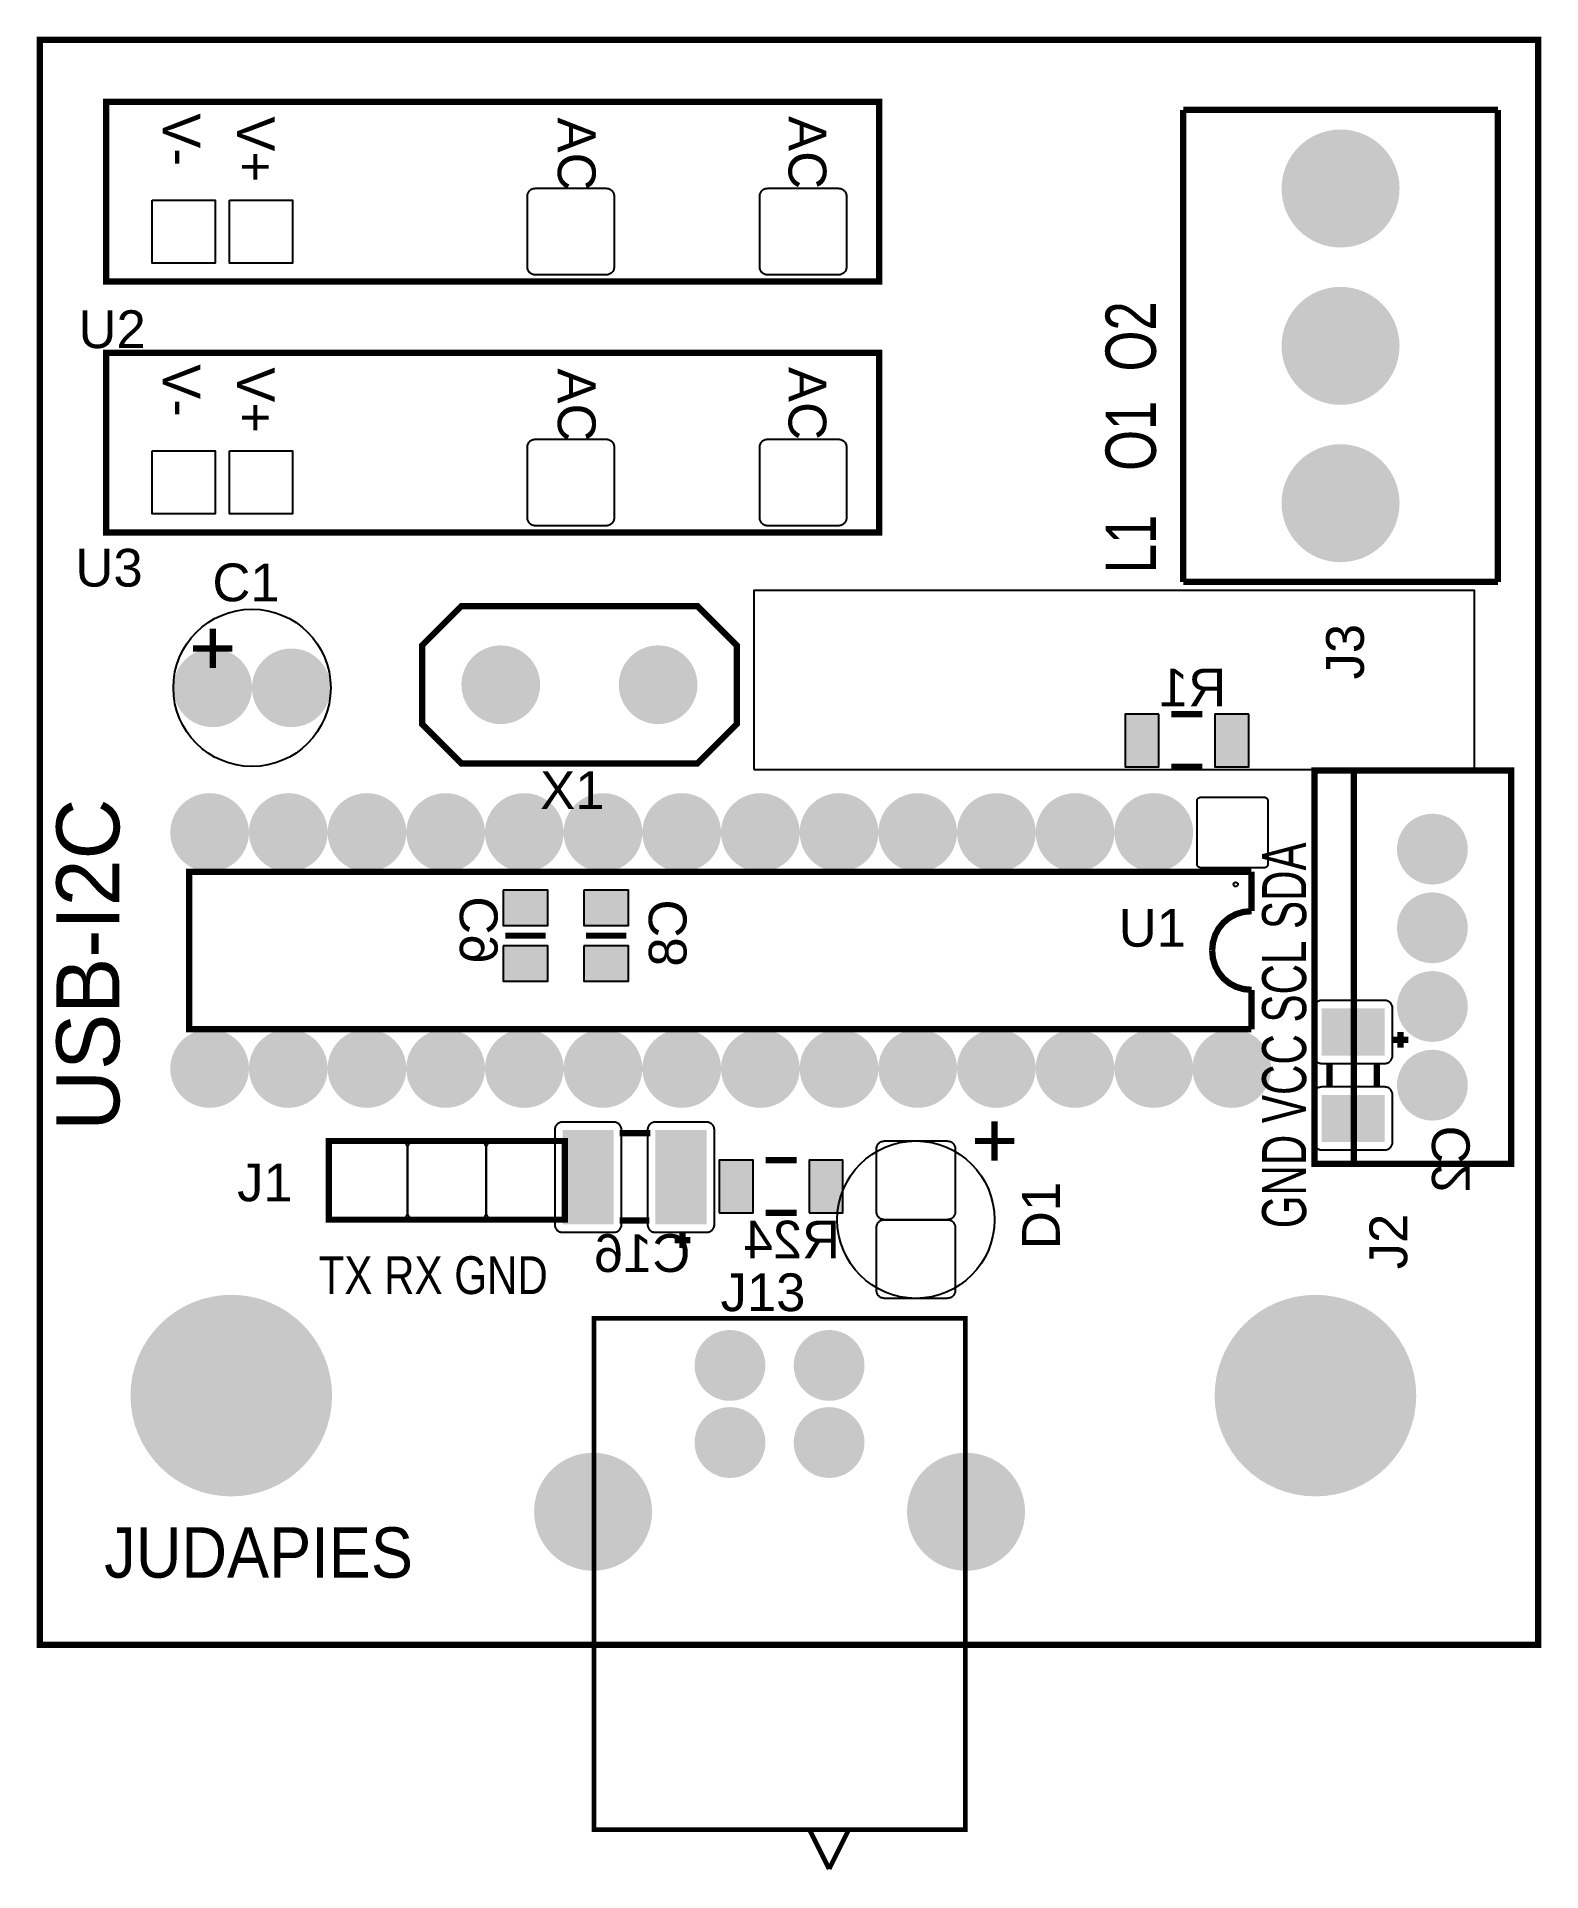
# Model space of a CAD drawing. Header units: inches. Extents: x -0.96 to 0.96, y -1.17 to 1.17.
import ezdxf

# ---------------------------------------------------------------- set-up
doc = ezdxf.new("R2010")
doc.units = ezdxf.units.IN
doc.layers.get('0').update_dxf_attribs({"linetype": 'CONTINUOUS'})

# ---------------------------------------------------------------- blocks, each defined once
blk = doc.blocks.new('RPAD')
blk.add_trace([(-0.5, -0.5), (-0.5, 0.5), (0.5, -0.5), (0.5, 0.5)])
blk = doc.blocks.new('EPAD')
at = {"const_width": 0.5}
blk.add_lwpolyline([(-0.25, 0, 1), (0.25, 0, 1)], format="xyb", close=True, dxfattribs=at)

msp = doc.modelspace()

# ---------------------------------------------------------------- linework, layer by layer
for points, const_width in [([(-0.952157, -0.878224), (0.952157, -0.878224), (0.952157, 1.161933), (-0.952157, 1.161933), (-0.952157, -0.878224)], 0.008), ([(-0.952157, -0.878224), (0.952157, -0.878224), (0.952157, 1.161933), (-0.952157, 1.161933), (-0.952157, -0.878224)], 0.008), ([(-0.952157, -0.878224), (0.952157, -0.878224), (0.952157, 1.161933), (-0.952157, 1.161933), (-0.952157, -0.878224)], 0.008), ([(-0.867906, 0.854626), (0.114661, 0.854626), (0.114661, 1.082972), (-0.867906, 1.082972), (-0.867906, 0.854626)], 0.008), ([(-0.867906, 0.854626), (0.114661, 0.854626), (0.114661, 1.082972), (-0.867906, 1.082972), (-0.867906, 0.854626)], 0.008), ([(-0.867906, 0.854626), (0.114661, 0.854626), (0.114661, 1.082972), (-0.867906, 1.082972), (-0.867906, 0.854626)], 0.008), ([(0.900992, 1.072957), (0.500992, 1.072957)], 0.008), ([(0.500992, 1.072957), (0.500992, 0.472957)], 0.008), ([(0.900992, 1.072957), (0.500992, 1.072957)], 0.008), ([(0.500992, 1.072957), (0.500992, 0.472957)], 0.008), ([(0.900992, 1.072957), (0.500992, 1.072957)], 0.008), ([(0.500992, 1.072957), (0.500992, 0.472957)], 0.008), ([(0.900992, 0.472957), (0.900992, 1.072957)], 0.008), ([(0.900992, 0.472957), (0.900992, 1.072957)], 0.008), ([(0.900992, 0.472957), (0.900992, 1.072957)], 0.008), ([(-0.867906, 0.535728), (0.114661, 0.535728), (0.114661, 0.764075), (-0.867906, 0.764075), (-0.867906, 0.535728)], 0.008), ([(-0.867906, 0.535728), (0.114661, 0.535728), (0.114661, 0.764075), (-0.867906, 0.764075), (-0.867906, 0.535728)], 0.008), ([(-0.867906, 0.535728), (0.114661, 0.535728), (0.114661, 0.764075), (-0.867906, 0.764075), (-0.867906, 0.535728)], 0.008), ([(0.900992, 0.472957), (0.500992, 0.472957)], 0.008), ([(0.900992, 0.472957), (0.500992, 0.472957)], 0.008), ([(0.900992, 0.472957), (0.500992, 0.472957)], 0.008), ([(-0.116331, 0.242248), (-0.416331, 0.242248), (-0.466331, 0.292248), (-0.466331, 0.392248), (-0.416331, 0.442248), (-0.116331, 0.442248), (-0.066331, 0.392248), (-0.066331, 0.292248), (-0.116331, 0.242248)], 0.008), ([(-0.116331, 0.242248), (-0.416331, 0.242248), (-0.466331, 0.292248), (-0.466331, 0.392248), (-0.416331, 0.442248), (-0.116331, 0.442248), (-0.066331, 0.392248), (-0.066331, 0.292248), (-0.116331, 0.242248)], 0.008), ([(-0.116331, 0.242248), (-0.416331, 0.242248), (-0.466331, 0.292248), (-0.466331, 0.392248), (-0.416331, 0.442248), (-0.116331, 0.442248), (-0.066331, 0.392248), (-0.066331, 0.292248), (-0.116331, 0.242248)], 0.008), ([(-0.732472, 0.413311), (-0.732472, 0.363311)], 0.008), ([(-0.732472, 0.413311), (-0.732472, 0.363311)], 0.008), ([(-0.732472, 0.413311), (-0.732472, 0.363311)], 0.008), ([(-0.757472, 0.388311), (-0.707472, 0.388311)], 0.008), ([(-0.757472, 0.388311), (-0.707472, 0.388311)], 0.008), ([(-0.757472, 0.388311), (-0.707472, 0.388311)], 0.008), ([(0.525402, 0.304846), (0.486031, 0.304846)], 0.007874), ([(0.525402, 0.304846), (0.486031, 0.304846)], 0.007874), ([(0.525402, 0.304846), (0.486031, 0.304846)], 0.007874), ([(0.525402, 0.237917), (0.486031, 0.237917)], 0.007874), ([(0.525402, 0.237917), (0.486031, 0.237917)], 0.007874), ([(0.525402, 0.237917), (0.486031, 0.237917)], 0.007874), ([(0.667748, -0.266728), (0.917748, -0.266728), (0.917748, 0.233272), (0.667748, 0.233272), (0.667748, -0.266728)], 0.008), ([(0.667748, -0.266728), (0.917748, -0.266728), (0.917748, 0.233272), (0.667748, 0.233272), (0.667748, -0.266728)], 0.008), ([(0.667748, -0.266728), (0.917748, -0.266728), (0.917748, 0.233272), (0.667748, 0.233272), (0.667748, -0.266728)], 0.008), ([(0.717748, -0.266728), (0.717748, 0.233272)], 0.008), ([(0.717748, -0.266728), (0.717748, 0.233272)], 0.008), ([(0.717748, -0.266728), (0.717748, 0.233272)], 0.008), ([(0.587803, 0.104453), (-0.762197, 0.104453), (-0.762197, -0.095547), (0.587803, -0.095547)], 0.008), ([(0.587803, 0.104453), (-0.762197, 0.104453), (-0.762197, -0.095547), (0.587803, -0.095547)], 0.008), ([(0.587803, 0.104453), (-0.762197, 0.104453), (-0.762197, -0.095547), (0.587803, -0.095547)], 0.008), ([(0.587803, 0.104453), (0.587803, 0.054453)], 0.008), ([(0.587803, 0.104453), (0.587803, 0.054453)], 0.008), ([(0.587803, 0.104453), (0.587803, 0.054453)], 0.008), ([(0.587803, 0.054453), (0.57758, 0.053458), (0.568125, 0.050595), (0.559623, 0.046048), (0.552256, 0.04), (0.546208, 0.032633), (0.541661, 0.02413), (0.538798, 0.014676), (0.537803, 0.004453)], 0.008), ([(0.587803, 0.054453), (0.57758, 0.053458), (0.568125, 0.050595), (0.559623, 0.046048), (0.552256, 0.04), (0.546208, 0.032633), (0.541661, 0.02413), (0.538798, 0.014676), (0.537803, 0.004453)], 0.008), ([(0.587803, 0.054453), (0.57758, 0.053458), (0.568125, 0.050595), (0.559623, 0.046048), (0.552256, 0.04), (0.546208, 0.032633), (0.541661, 0.02413), (0.538798, 0.014676), (0.537803, 0.004453)], 0.008), ([(-0.360425, 0.02335), (-0.309244, 0.02335)], 0.007874), ([(-0.360425, 0.02335), (-0.309244, 0.02335)], 0.007874), ([(-0.360425, 0.02335), (-0.309244, 0.02335)], 0.007874), ([(-0.258063, 0.02335), (-0.206882, 0.02335)], 0.007874), ([(-0.258063, 0.02335), (-0.206882, 0.02335)], 0.007874), ([(-0.258063, 0.02335), (-0.206882, 0.02335)], 0.007874), ([(0.587803, -0.045547), (0.57758, -0.044552), (0.568125, -0.04169), (0.559623, -0.037143), (0.552256, -0.031094), (0.546208, -0.023727), (0.541661, -0.015225), (0.538798, -0.005771), (0.537803, 0.004453)], 0.008), ([(0.587803, -0.045547), (0.57758, -0.044552), (0.568125, -0.04169), (0.559623, -0.037143), (0.552256, -0.031094), (0.546208, -0.023727), (0.541661, -0.015225), (0.538798, -0.005771), (0.537803, 0.004453)], 0.008), ([(0.587803, -0.045547), (0.57758, -0.044552), (0.568125, -0.04169), (0.559623, -0.037143), (0.552256, -0.031094), (0.546208, -0.023727), (0.541661, -0.015225), (0.538798, -0.005771), (0.537803, 0.004453)], 0.008), ([(0.587803, -0.095547), (0.587803, -0.045547)], 0.008), ([(0.587803, -0.095547), (0.587803, -0.045547)], 0.008), ([(0.587803, -0.095547), (0.587803, -0.045547)], 0.008), ([(0.787134, -0.109043), (0.767134, -0.109043)], 0.008), ([(0.787134, -0.109043), (0.767134, -0.109043)], 0.008), ([(0.787134, -0.109043), (0.767134, -0.109043)], 0.008), ([(0.777134, -0.119043), (0.777134, -0.099043)], 0.008), ([(0.777134, -0.119043), (0.777134, -0.099043)], 0.008), ([(0.777134, -0.119043), (0.777134, -0.099043)], 0.008), ([(0.687134, -0.169043), (0.687134, -0.139043)], 0.008), ([(0.687134, -0.169043), (0.687134, -0.139043)], 0.008), ([(0.687134, -0.169043), (0.687134, -0.139043)], 0.008), ([(0.747134, -0.169043), (0.747134, -0.139043)], 0.008), ([(0.747134, -0.169043), (0.747134, -0.139043)], 0.008), ([(0.747134, -0.169043), (0.747134, -0.139043)], 0.008), ([(0.261228, -0.212673), (0.261228, -0.262673)], 0.008), ([(0.261228, -0.212673), (0.261228, -0.262673)], 0.008), ([(0.261228, -0.212673), (0.261228, -0.262673)], 0.008), ([(-0.215307, -0.227736), (-0.176307, -0.227736)], 0.008), ([(-0.215307, -0.227736), (-0.176307, -0.227736)], 0.008), ([(-0.215307, -0.227736), (-0.176307, -0.227736)], 0.008), ([(-0.584835, -0.337673), (-0.284835, -0.337673), (-0.284835, -0.237673), (-0.584835, -0.237673), (-0.584835, -0.337673)], 0.008), ([(-0.584835, -0.337673), (-0.284835, -0.337673), (-0.284835, -0.237673), (-0.584835, -0.237673), (-0.584835, -0.337673)], 0.008), ([(-0.584835, -0.337673), (-0.284835, -0.337673), (-0.284835, -0.237673), (-0.584835, -0.237673), (-0.584835, -0.337673)], 0.008), ([(0.286228, -0.237673), (0.236228, -0.237673)], 0.008), ([(0.286228, -0.237673), (0.236228, -0.237673)], 0.008), ([(0.286228, -0.237673), (0.236228, -0.237673)], 0.008), ([(-0.029717, -0.262083), (0.009654, -0.262083)], 0.007874), ([(-0.029717, -0.262083), (0.009654, -0.262083)], 0.007874), ([(-0.029717, -0.262083), (0.009654, -0.262083)], 0.007874), ([(-0.029717, -0.329012), (0.009654, -0.329012)], 0.007874), ([(-0.029717, -0.329012), (0.009654, -0.329012)], 0.007874), ([(-0.029717, -0.329012), (0.009654, -0.329012)], 0.007874), ([(-0.215307, -0.338736), (-0.177307, -0.338736)], 0.008), ([(-0.215307, -0.338736), (-0.177307, -0.338736)], 0.008), ([(-0.215307, -0.338736), (-0.177307, -0.338736)], 0.008), ([(-0.135307, -0.353736), (-0.135307, -0.373736)], 0.008), ([(-0.135307, -0.353736), (-0.135307, -0.373736)], 0.008), ([(-0.135307, -0.353736), (-0.135307, -0.373736)], 0.008), ([(-0.145307, -0.363736), (-0.125307, -0.363736)], 0.008), ([(-0.145307, -0.363736), (-0.125307, -0.363736)], 0.008), ([(-0.145307, -0.363736), (-0.125307, -0.363736)], 0.008), ([(-0.248008, -1.112933), (0.223992, -1.112933), (0.223992, -0.462933), (-0.248008, -0.462933), (-0.248008, -1.112933)], 0.006), ([(-0.248008, -1.112933), (0.223992, -1.112933), (0.223992, -0.462933), (-0.248008, -0.462933), (-0.248008, -1.112933)], 0.006), ([(-0.248008, -1.112933), (0.223992, -1.112933), (0.223992, -0.462933), (-0.248008, -0.462933), (-0.248008, -1.112933)], 0.006), ([(0.025992, -1.112933), (0.050992, -1.162933)], 0.006), ([(0.025992, -1.112933), (0.050992, -1.162933)], 0.006), ([(0.025992, -1.112933), (0.050992, -1.162933)], 0.006), ([(0.075992, -1.112933), (0.050992, -1.162933)], 0.006), ([(0.075992, -1.112933), (0.050992, -1.162933)], 0.006), ([(0.075992, -1.112933), (0.050992, -1.162933)], 0.006)]:
    msp.add_lwpolyline(points, dxfattribs=dict(const_width=const_width))
for points in [[(-0.80948, 0.958232), (-0.72948, 0.958232), (-0.72948, 0.878232), (-0.80948, 0.878232), (-0.80948, 0.958232)], [(-0.711055, 0.958232), (-0.631055, 0.958232), (-0.631055, 0.878232), (-0.711055, 0.878232), (-0.711055, 0.958232)], [(-0.322354, 0.973232), (-0.232354, 0.973232), (-0.231315, 0.973182), (-0.23031, 0.973033), (-0.229343, 0.972791), (-0.228419, 0.972461), (-0.227543, 0.972046), (-0.226719, 0.971551), (-0.225951, 0.970982), (-0.225245, 0.970342), (-0.224605, 0.969635), (-0.224035, 0.968868), (-0.223541, 0.968044), (-0.223126, 0.967168), (-0.222795, 0.966244), (-0.222553, 0.965277), (-0.222405, 0.964272), (-0.222354, 0.963232), (-0.222354, 0.873232), (-0.222405, 0.872193), (-0.222553, 0.871188), (-0.222795, 0.870221), (-0.223126, 0.869297), (-0.223541, 0.86842), (-0.224035, 0.867596), (-0.224605, 0.866829), (-0.225245, 0.866123), (-0.225951, 0.865483), (-0.226719, 0.864913), (-0.227543, 0.864419), (-0.228419, 0.864004), (-0.229343, 0.863673), (-0.23031, 0.863431), (-0.231315, 0.863283), (-0.232354, 0.863232), (-0.322354, 0.863232), (-0.323394, 0.863283), (-0.324399, 0.863431), (-0.325366, 0.863673), (-0.32629, 0.864004), (-0.327166, 0.864419), (-0.32799, 0.864913), (-0.328758, 0.865483), (-0.329464, 0.866123), (-0.330104, 0.866829), (-0.330673, 0.867596), (-0.331168, 0.86842), (-0.331583, 0.869297), (-0.331913, 0.870221), (-0.332156, 0.871188), (-0.332304, 0.872193), (-0.332354, 0.873232), (-0.332354, 0.963232), (-0.332304, 0.964272), (-0.332156, 0.965277), (-0.331913, 0.966244), (-0.331583, 0.967168), (-0.331168, 0.968044), (-0.330673, 0.968868), (-0.330104, 0.969635), (-0.329464, 0.970342), (-0.328758, 0.970982), (-0.32799, 0.971551), (-0.327166, 0.972046), (-0.32629, 0.972461), (-0.325366, 0.972791), (-0.324399, 0.973033), (-0.323394, 0.973182), (-0.322354, 0.973232)], [(-0.027079, 0.973232), (0.062921, 0.973232), (0.063961, 0.973182), (0.064966, 0.973033), (0.065933, 0.972791), (0.066857, 0.972461), (0.067733, 0.972046), (0.068557, 0.971551), (0.069325, 0.970982), (0.070031, 0.970342), (0.070671, 0.969635), (0.07124, 0.968868), (0.071735, 0.968044), (0.07215, 0.967168), (0.07248, 0.966244), (0.072722, 0.965277), (0.072871, 0.964272), (0.072921, 0.963232), (0.072921, 0.873232), (0.072871, 0.872193), (0.072722, 0.871188), (0.07248, 0.870221), (0.07215, 0.869297), (0.071735, 0.86842), (0.07124, 0.867596), (0.070671, 0.866829), (0.070031, 0.866123), (0.069325, 0.865483), (0.068557, 0.864913), (0.067733, 0.864419), (0.066857, 0.864004), (0.065933, 0.863673), (0.064966, 0.863431), (0.063961, 0.863283), (0.062921, 0.863232), (-0.027079, 0.863232), (-0.028118, 0.863283), (-0.029123, 0.863431), (-0.03009, 0.863673), (-0.031014, 0.864004), (-0.031891, 0.864419), (-0.032715, 0.864913), (-0.033482, 0.865483), (-0.034188, 0.866123), (-0.034828, 0.866829), (-0.035398, 0.867596), (-0.035892, 0.86842), (-0.036307, 0.869297), (-0.036638, 0.870221), (-0.03688, 0.871188), (-0.037028, 0.872193), (-0.037079, 0.873232), (-0.037079, 0.963232), (-0.037028, 0.964272), (-0.03688, 0.965277), (-0.036638, 0.966244), (-0.036307, 0.967168), (-0.035892, 0.968044), (-0.035398, 0.968868), (-0.034828, 0.969635), (-0.034188, 0.970342), (-0.033482, 0.970982), (-0.032715, 0.971551), (-0.031891, 0.972046), (-0.031014, 0.972461), (-0.03009, 0.972791), (-0.029123, 0.973033), (-0.028118, 0.973182), (-0.027079, 0.973232)], [(-0.322354, 0.654335), (-0.232354, 0.654335), (-0.231315, 0.654284), (-0.23031, 0.654136), (-0.229343, 0.653894), (-0.228419, 0.653563), (-0.227543, 0.653148), (-0.226719, 0.652654), (-0.225951, 0.652084), (-0.225245, 0.651444), (-0.224605, 0.650738), (-0.224035, 0.64997), (-0.223541, 0.649146), (-0.223126, 0.64827), (-0.222795, 0.647346), (-0.222553, 0.646379), (-0.222405, 0.645374), (-0.222354, 0.644335), (-0.222354, 0.554335), (-0.222405, 0.553295), (-0.222553, 0.55229), (-0.222795, 0.551323), (-0.223126, 0.550399), (-0.223541, 0.549523), (-0.224035, 0.548699), (-0.224605, 0.547931), (-0.225245, 0.547225), (-0.225951, 0.546585), (-0.226719, 0.546016), (-0.227543, 0.545521), (-0.228419, 0.545106), (-0.229343, 0.544776), (-0.23031, 0.544533), (-0.231315, 0.544385), (-0.232354, 0.544335), (-0.322354, 0.544335), (-0.323394, 0.544385), (-0.324399, 0.544533), (-0.325366, 0.544776), (-0.32629, 0.545106), (-0.327166, 0.545521), (-0.32799, 0.546016), (-0.328758, 0.546585), (-0.329464, 0.547225), (-0.330104, 0.547931), (-0.330673, 0.548699), (-0.331168, 0.549523), (-0.331583, 0.550399), (-0.331913, 0.551323), (-0.332156, 0.55229), (-0.332304, 0.553295), (-0.332354, 0.554335), (-0.332354, 0.644335), (-0.332304, 0.645374), (-0.332156, 0.646379), (-0.331913, 0.647346), (-0.331583, 0.64827), (-0.331168, 0.649146), (-0.330673, 0.64997), (-0.330104, 0.650738), (-0.329464, 0.651444), (-0.328758, 0.652084), (-0.32799, 0.652654), (-0.327166, 0.653148), (-0.32629, 0.653563), (-0.325366, 0.653894), (-0.324399, 0.654136), (-0.323394, 0.654284), (-0.322354, 0.654335)], [(-0.027079, 0.654335), (0.062921, 0.654335), (0.063961, 0.654284), (0.064966, 0.654136), (0.065933, 0.653894), (0.066857, 0.653563), (0.067733, 0.653148), (0.068557, 0.652654), (0.069325, 0.652084), (0.070031, 0.651444), (0.070671, 0.650738), (0.07124, 0.64997), (0.071735, 0.649146), (0.07215, 0.64827), (0.07248, 0.647346), (0.072722, 0.646379), (0.072871, 0.645374), (0.072921, 0.644335), (0.072921, 0.554335), (0.072871, 0.553295), (0.072722, 0.55229), (0.07248, 0.551323), (0.07215, 0.550399), (0.071735, 0.549523), (0.07124, 0.548699), (0.070671, 0.547931), (0.070031, 0.547225), (0.069325, 0.546585), (0.068557, 0.546016), (0.067733, 0.545521), (0.066857, 0.545106), (0.065933, 0.544776), (0.064966, 0.544533), (0.063961, 0.544385), (0.062921, 0.544335), (-0.027079, 0.544335), (-0.028118, 0.544385), (-0.029123, 0.544533), (-0.03009, 0.544776), (-0.031014, 0.545106), (-0.031891, 0.545521), (-0.032715, 0.546016), (-0.033482, 0.546585), (-0.034188, 0.547225), (-0.034828, 0.547931), (-0.035398, 0.548699), (-0.035892, 0.549523), (-0.036307, 0.550399), (-0.036638, 0.551323), (-0.03688, 0.55229), (-0.037028, 0.553295), (-0.037079, 0.554335), (-0.037079, 0.644335), (-0.037028, 0.645374), (-0.03688, 0.646379), (-0.036638, 0.647346), (-0.036307, 0.64827), (-0.035892, 0.649146), (-0.035398, 0.64997), (-0.034828, 0.650738), (-0.034188, 0.651444), (-0.033482, 0.652084), (-0.032715, 0.652654), (-0.031891, 0.653148), (-0.031014, 0.653563), (-0.03009, 0.653894), (-0.029123, 0.654136), (-0.028118, 0.654284), (-0.027079, 0.654335)], [(-0.80948, 0.639335), (-0.72948, 0.639335), (-0.72948, 0.559335), (-0.80948, 0.559335), (-0.80948, 0.639335)], [(-0.711055, 0.639335), (-0.631055, 0.639335), (-0.631055, 0.559335), (-0.711055, 0.559335), (-0.711055, 0.639335)], [(0.47013, 0.304882), (0.42713, 0.304882), (0.42713, 0.237882), (0.47013, 0.237882), (0.47013, 0.304882)], [(0.584303, 0.304882), (0.541303, 0.304882), (0.541303, 0.237882), (0.584303, 0.237882), (0.584303, 0.304882)], [(0.608591, 0.194453), (0.608591, 0.114453), (0.608491, 0.11343), (0.608205, 0.112485), (0.60775, 0.111635), (0.607145, 0.110898), (0.606408, 0.110293), (0.605558, 0.109839), (0.604613, 0.109552), (0.603591, 0.109453), (0.523591, 0.109453), (0.522568, 0.109552), (0.521623, 0.109839), (0.520773, 0.110293), (0.520036, 0.110898), (0.519431, 0.111635), (0.518976, 0.112485), (0.51869, 0.11343), (0.518591, 0.114453), (0.518591, 0.194453), (0.51869, 0.195475), (0.518976, 0.19642), (0.519431, 0.197271), (0.520036, 0.198007), (0.520773, 0.198612), (0.521623, 0.199067), (0.522568, 0.199353), (0.523591, 0.199453), (0.603591, 0.199453), (0.604613, 0.199353), (0.605558, 0.199067), (0.606408, 0.198612), (0.607145, 0.198007), (0.60775, 0.197271), (0.608205, 0.19642), (0.608491, 0.195475), (0.608591, 0.194453)], [(-0.363335, 0.081283), (-0.363335, 0.036283), (-0.306335, 0.036283), (-0.306335, 0.081283), (-0.363335, 0.081283)], [(-0.260972, 0.081283), (-0.260972, 0.036283), (-0.203972, 0.036283), (-0.203972, 0.081283), (-0.260972, 0.081283)], [(-0.363335, 0.010417), (-0.363335, -0.034583), (-0.306335, -0.034583), (-0.306335, 0.010417), (-0.363335, 0.010417)], [(-0.260972, 0.010417), (-0.260972, -0.034583), (-0.203972, -0.034583), (-0.203972, 0.010417), (-0.260972, 0.010417)], [(0.767134, -0.129043), (0.767134, -0.069043), (0.767083, -0.068004), (0.766935, -0.066999), (0.766693, -0.066032), (0.766362, -0.065108), (0.765948, -0.064231), (0.765453, -0.063407), (0.764883, -0.06264), (0.764243, -0.061934), (0.763537, -0.061294), (0.76277, -0.060724), (0.761946, -0.06023), (0.761069, -0.059815), (0.760145, -0.059484), (0.759178, -0.059242), (0.758173, -0.059094), (0.757134, -0.059043), (0.677134, -0.059043), (0.676094, -0.059094), (0.675089, -0.059242), (0.674122, -0.059484), (0.673198, -0.059815), (0.672322, -0.06023), (0.671498, -0.060724), (0.670731, -0.061294), (0.670024, -0.061934), (0.669384, -0.06264), (0.668815, -0.063407), (0.66832, -0.064231), (0.667906, -0.065108), (0.667575, -0.066032), (0.667333, -0.066999), (0.667184, -0.068004), (0.667134, -0.069043), (0.667134, -0.129043), (0.667184, -0.130083), (0.667333, -0.131088), (0.667575, -0.132055), (0.667906, -0.132979), (0.66832, -0.133855), (0.668815, -0.134679), (0.669384, -0.135447), (0.670024, -0.136153), (0.670731, -0.136793), (0.671498, -0.137362), (0.672322, -0.137857), (0.673198, -0.138272), (0.674122, -0.138602), (0.675089, -0.138844), (0.676094, -0.138993), (0.677134, -0.139043), (0.757134, -0.139043), (0.758173, -0.138993), (0.759178, -0.138844), (0.760145, -0.138602), (0.761069, -0.138272), (0.761946, -0.137857), (0.76277, -0.137362), (0.763537, -0.136793), (0.764243, -0.136153), (0.764883, -0.135447), (0.765453, -0.134679), (0.765948, -0.133855), (0.766362, -0.132979), (0.766693, -0.132055), (0.766935, -0.131088), (0.767083, -0.130083), (0.767134, -0.129043)], [(0.767134, -0.239043), (0.767134, -0.179043), (0.767083, -0.178004), (0.766935, -0.176999), (0.766693, -0.176032), (0.766362, -0.175108), (0.765948, -0.174231), (0.765453, -0.173407), (0.764883, -0.17264), (0.764243, -0.171934), (0.763537, -0.171294), (0.76277, -0.170724), (0.761946, -0.17023), (0.761069, -0.169815), (0.760145, -0.169484), (0.759178, -0.169242), (0.758173, -0.169094), (0.757134, -0.169043), (0.677134, -0.169043), (0.676094, -0.169094), (0.675089, -0.169242), (0.674122, -0.169484), (0.673198, -0.169815), (0.672322, -0.17023), (0.671498, -0.170724), (0.670731, -0.171294), (0.670024, -0.171934), (0.669384, -0.17264), (0.668815, -0.173407), (0.66832, -0.174231), (0.667906, -0.175108), (0.667575, -0.176032), (0.667333, -0.176999), (0.667184, -0.178004), (0.667134, -0.179043), (0.667134, -0.239043), (0.667184, -0.240083), (0.667333, -0.241088), (0.667575, -0.242055), (0.667906, -0.242979), (0.66832, -0.243855), (0.668815, -0.244679), (0.669384, -0.245447), (0.670024, -0.246153), (0.670731, -0.246793), (0.671498, -0.247362), (0.672322, -0.247857), (0.673198, -0.248272), (0.674122, -0.248602), (0.675089, -0.248844), (0.676094, -0.248993), (0.677134, -0.249043), (0.757134, -0.249043), (0.758173, -0.248993), (0.759178, -0.248844), (0.760145, -0.248602), (0.761069, -0.248272), (0.761946, -0.247857), (0.76277, -0.247362), (0.763537, -0.246793), (0.764243, -0.246153), (0.764883, -0.245447), (0.765453, -0.244679), (0.765948, -0.243855), (0.766362, -0.242979), (0.766693, -0.242055), (0.766935, -0.241088), (0.767083, -0.240083), (0.767134, -0.239043)], [(-0.287807, -0.353736), (-0.222807, -0.353736), (-0.221768, -0.353686), (-0.220763, -0.353537), (-0.219796, -0.353295), (-0.218872, -0.352965), (-0.217995, -0.35255), (-0.217171, -0.352055), (-0.216404, -0.351486), (-0.215698, -0.350846), (-0.215057, -0.350139), (-0.214488, -0.349372), (-0.213994, -0.348548), (-0.213579, -0.347672), (-0.213248, -0.346748), (-0.213006, -0.345781), (-0.212857, -0.344776), (-0.212807, -0.343736), (-0.212807, -0.223736), (-0.212857, -0.222697), (-0.213006, -0.221692), (-0.213248, -0.220725), (-0.213579, -0.219801), (-0.213994, -0.218924), (-0.214488, -0.2181), (-0.215057, -0.217333), (-0.215698, -0.216627), (-0.216404, -0.215987), (-0.217171, -0.215417), (-0.217995, -0.214922), (-0.218872, -0.214508), (-0.219796, -0.214177), (-0.220763, -0.213935), (-0.221768, -0.213787), (-0.222807, -0.213736), (-0.287807, -0.213736), (-0.288846, -0.213787), (-0.289852, -0.213935), (-0.290819, -0.214177), (-0.291743, -0.214508), (-0.292619, -0.214922), (-0.293443, -0.215417), (-0.294211, -0.215987), (-0.294917, -0.216627), (-0.295557, -0.217333), (-0.296126, -0.2181), (-0.29662, -0.218924), (-0.297035, -0.219801), (-0.297366, -0.220725), (-0.297608, -0.221692), (-0.297757, -0.222697), (-0.297807, -0.223736), (-0.297807, -0.343736), (-0.297757, -0.344776), (-0.297608, -0.345781), (-0.297366, -0.346748), (-0.297035, -0.347672), (-0.29662, -0.348548), (-0.296126, -0.349372), (-0.295557, -0.350139), (-0.294917, -0.350846), (-0.294211, -0.351486), (-0.293443, -0.352055), (-0.292619, -0.35255), (-0.291743, -0.352965), (-0.290819, -0.353295), (-0.289852, -0.353537), (-0.288846, -0.353686), (-0.287807, -0.353736)], [(-0.169807, -0.353736), (-0.104807, -0.353736), (-0.103768, -0.353686), (-0.102763, -0.353537), (-0.101796, -0.353295), (-0.100872, -0.352965), (-0.099995, -0.35255), (-0.099171, -0.352055), (-0.098404, -0.351486), (-0.097698, -0.350846), (-0.097057, -0.350139), (-0.096488, -0.349372), (-0.095994, -0.348548), (-0.095579, -0.347672), (-0.095248, -0.346748), (-0.095006, -0.345781), (-0.094857, -0.344776), (-0.094807, -0.343736), (-0.094807, -0.223736), (-0.094857, -0.222697), (-0.095006, -0.221692), (-0.095248, -0.220725), (-0.095579, -0.219801), (-0.095994, -0.218924), (-0.096488, -0.2181), (-0.097057, -0.217333), (-0.097698, -0.216627), (-0.098404, -0.215987), (-0.099171, -0.215417), (-0.099995, -0.214922), (-0.100872, -0.214508), (-0.101796, -0.214177), (-0.102763, -0.213935), (-0.103768, -0.213787), (-0.104807, -0.213736), (-0.169807, -0.213736), (-0.170846, -0.213787), (-0.171852, -0.213935), (-0.172819, -0.214177), (-0.173743, -0.214508), (-0.174619, -0.214922), (-0.175443, -0.215417), (-0.176211, -0.215987), (-0.176917, -0.216627), (-0.177557, -0.217333), (-0.178126, -0.2181), (-0.17862, -0.218924), (-0.179035, -0.219801), (-0.179366, -0.220725), (-0.179608, -0.221692), (-0.179757, -0.222697), (-0.179807, -0.223736), (-0.179807, -0.343736), (-0.179757, -0.344776), (-0.179608, -0.345781), (-0.179366, -0.346748), (-0.179035, -0.347672), (-0.17862, -0.348548), (-0.178126, -0.349372), (-0.177557, -0.350139), (-0.176917, -0.350846), (-0.176211, -0.351486), (-0.175443, -0.352055), (-0.174619, -0.35255), (-0.173743, -0.352965), (-0.172819, -0.353295), (-0.171852, -0.353537), (-0.170846, -0.353686), (-0.169807, -0.353736)], [(-0.574835, -0.237673), (-0.494835, -0.237673), (-0.493795, -0.237724), (-0.49279, -0.237872), (-0.491823, -0.238114), (-0.490899, -0.238445), (-0.490023, -0.238859), (-0.489199, -0.239354), (-0.488431, -0.239924), (-0.487725, -0.240564), (-0.487085, -0.24127), (-0.486516, -0.242037), (-0.486021, -0.242861), (-0.485606, -0.243738), (-0.485276, -0.244662), (-0.485033, -0.245629), (-0.484885, -0.246634), (-0.484835, -0.247673), (-0.484835, -0.327673), (-0.484885, -0.328713), (-0.485033, -0.329718), (-0.485276, -0.330685), (-0.485606, -0.331609), (-0.486021, -0.332485), (-0.486516, -0.333309), (-0.487085, -0.334076), (-0.487725, -0.334783), (-0.488431, -0.335423), (-0.489199, -0.335992), (-0.490023, -0.336487), (-0.490899, -0.336902), (-0.491823, -0.337232), (-0.49279, -0.337474), (-0.493795, -0.337623), (-0.494835, -0.337673), (-0.574835, -0.337673), (-0.575874, -0.337623), (-0.576879, -0.337474), (-0.577846, -0.337232), (-0.57877, -0.336902), (-0.579646, -0.336487), (-0.58047, -0.335992), (-0.581238, -0.335423), (-0.581944, -0.334783), (-0.582584, -0.334076), (-0.583154, -0.333309), (-0.583648, -0.332485), (-0.584063, -0.331609), (-0.584394, -0.330685), (-0.584636, -0.329718), (-0.584784, -0.328713), (-0.584835, -0.327673), (-0.584835, -0.247673), (-0.584784, -0.246634), (-0.584636, -0.245629), (-0.584394, -0.244662), (-0.584063, -0.243738), (-0.583648, -0.242861), (-0.583154, -0.242037), (-0.582584, -0.24127), (-0.581944, -0.240564), (-0.581238, -0.239924), (-0.58047, -0.239354), (-0.579646, -0.238859), (-0.57877, -0.238445), (-0.577846, -0.238114), (-0.576879, -0.237872), (-0.575874, -0.237724), (-0.574835, -0.237673)], [(-0.474835, -0.237673), (-0.394835, -0.237673), (-0.393795, -0.237724), (-0.39279, -0.237872), (-0.391823, -0.238114), (-0.390899, -0.238445), (-0.390023, -0.238859), (-0.389199, -0.239354), (-0.388431, -0.239924), (-0.387725, -0.240564), (-0.387085, -0.24127), (-0.386516, -0.242037), (-0.386021, -0.242861), (-0.385606, -0.243738), (-0.385276, -0.244662), (-0.385033, -0.245629), (-0.384885, -0.246634), (-0.384835, -0.247673), (-0.384835, -0.327673), (-0.384885, -0.328713), (-0.385033, -0.329718), (-0.385276, -0.330685), (-0.385606, -0.331609), (-0.386021, -0.332485), (-0.386516, -0.333309), (-0.387085, -0.334076), (-0.387725, -0.334783), (-0.388431, -0.335423), (-0.389199, -0.335992), (-0.390023, -0.336487), (-0.390899, -0.336902), (-0.391823, -0.337232), (-0.39279, -0.337474), (-0.393795, -0.337623), (-0.394835, -0.337673), (-0.474835, -0.337673), (-0.475874, -0.337623), (-0.476879, -0.337474), (-0.477846, -0.337232), (-0.47877, -0.336902), (-0.479646, -0.336487), (-0.48047, -0.335992), (-0.481238, -0.335423), (-0.481944, -0.334783), (-0.482584, -0.334076), (-0.483154, -0.333309), (-0.483648, -0.332485), (-0.484063, -0.331609), (-0.484394, -0.330685), (-0.484636, -0.329718), (-0.484784, -0.328713), (-0.484835, -0.327673), (-0.484835, -0.247673), (-0.484784, -0.246634), (-0.484636, -0.245629), (-0.484394, -0.244662), (-0.484063, -0.243738), (-0.483648, -0.242861), (-0.483154, -0.242037), (-0.482584, -0.24127), (-0.481944, -0.240564), (-0.481238, -0.239924), (-0.48047, -0.239354), (-0.479646, -0.238859), (-0.47877, -0.238445), (-0.477846, -0.238114), (-0.476879, -0.237872), (-0.475874, -0.237724), (-0.474835, -0.237673)], [(-0.374835, -0.237673), (-0.294835, -0.237673), (-0.293795, -0.237724), (-0.29279, -0.237872), (-0.291823, -0.238114), (-0.290899, -0.238445), (-0.290023, -0.238859), (-0.289199, -0.239354), (-0.288431, -0.239924), (-0.287725, -0.240564), (-0.287085, -0.24127), (-0.286516, -0.242037), (-0.286021, -0.242861), (-0.285606, -0.243738), (-0.285276, -0.244662), (-0.285033, -0.245629), (-0.284885, -0.246634), (-0.284835, -0.247673), (-0.284835, -0.327673), (-0.284885, -0.328713), (-0.285033, -0.329718), (-0.285276, -0.330685), (-0.285606, -0.331609), (-0.286021, -0.332485), (-0.286516, -0.333309), (-0.287085, -0.334076), (-0.287725, -0.334783), (-0.288431, -0.335423), (-0.289199, -0.335992), (-0.290023, -0.336487), (-0.290899, -0.336902), (-0.291823, -0.337232), (-0.29279, -0.337474), (-0.293795, -0.337623), (-0.294835, -0.337673), (-0.374835, -0.337673), (-0.375874, -0.337623), (-0.376879, -0.337474), (-0.377846, -0.337232), (-0.37877, -0.336902), (-0.379646, -0.336487), (-0.38047, -0.335992), (-0.381238, -0.335423), (-0.381944, -0.334783), (-0.382584, -0.334076), (-0.383154, -0.333309), (-0.383648, -0.332485), (-0.384063, -0.331609), (-0.384394, -0.330685), (-0.384636, -0.329718), (-0.384784, -0.328713), (-0.384835, -0.327673), (-0.384835, -0.247673), (-0.384784, -0.246634), (-0.384636, -0.245629), (-0.384394, -0.244662), (-0.384063, -0.243738), (-0.383648, -0.242861), (-0.383154, -0.242037), (-0.382584, -0.24127), (-0.381944, -0.240564), (-0.381238, -0.239924), (-0.38047, -0.239354), (-0.379646, -0.238859), (-0.37877, -0.238445), (-0.377846, -0.238114), (-0.376879, -0.237872), (-0.375874, -0.237724), (-0.374835, -0.237673)], [(0.211228, -0.247673), (0.211228, -0.327673), (0.211178, -0.328713), (0.21103, -0.329718), (0.210787, -0.330685), (0.210457, -0.331609), (0.210042, -0.332485), (0.209547, -0.333309), (0.208978, -0.334077), (0.208338, -0.334783), (0.207631, -0.335423), (0.206864, -0.335992), (0.20604, -0.336487), (0.205164, -0.336902), (0.20424, -0.337232), (0.203273, -0.337474), (0.202268, -0.337623), (0.201228, -0.337673), (0.121228, -0.337673), (0.120189, -0.337623), (0.119184, -0.337474), (0.118217, -0.337232), (0.117293, -0.336902), (0.116417, -0.336487), (0.115593, -0.335992), (0.114825, -0.335423), (0.114119, -0.334783), (0.113479, -0.334077), (0.112909, -0.333309), (0.112415, -0.332485), (0.112, -0.331609), (0.111669, -0.330685), (0.111427, -0.329718), (0.111279, -0.328713), (0.111228, -0.327673), (0.111228, -0.247673), (0.111279, -0.246634), (0.111427, -0.245629), (0.111669, -0.244662), (0.112, -0.243738), (0.112415, -0.242861), (0.112909, -0.242037), (0.113479, -0.24127), (0.114119, -0.240564), (0.114825, -0.239924), (0.115593, -0.239354), (0.116417, -0.23886), (0.117293, -0.238445), (0.118217, -0.238114), (0.119184, -0.237872), (0.120189, -0.237724), (0.121228, -0.237673), (0.201228, -0.237673), (0.202268, -0.237724), (0.203273, -0.237872), (0.20424, -0.238114), (0.205164, -0.238445), (0.20604, -0.23886), (0.206864, -0.239354), (0.207631, -0.239924), (0.208338, -0.240564), (0.208978, -0.24127), (0.209547, -0.242037), (0.210042, -0.242861), (0.210457, -0.243738), (0.210787, -0.244662), (0.21103, -0.245629), (0.211178, -0.246634), (0.211228, -0.247673)], [(-0.088618, -0.329047), (-0.045618, -0.329047), (-0.045618, -0.262047), (-0.088618, -0.262047), (-0.088618, -0.329047)], [(0.025555, -0.329047), (0.068555, -0.329047), (0.068555, -0.262047), (0.025555, -0.262047), (0.025555, -0.329047)], [(0.211228, -0.347673), (0.211228, -0.427673), (0.211178, -0.428713), (0.21103, -0.429718), (0.210787, -0.430685), (0.210457, -0.431609), (0.210042, -0.432485), (0.209547, -0.433309), (0.208978, -0.434077), (0.208338, -0.434783), (0.207631, -0.435423), (0.206864, -0.435992), (0.20604, -0.436487), (0.205164, -0.436902), (0.20424, -0.437232), (0.203273, -0.437474), (0.202268, -0.437623), (0.201228, -0.437673), (0.121228, -0.437673), (0.120189, -0.437623), (0.119184, -0.437474), (0.118217, -0.437232), (0.117293, -0.436902), (0.116417, -0.436487), (0.115593, -0.435992), (0.114825, -0.435423), (0.114119, -0.434783), (0.113479, -0.434077), (0.112909, -0.433309), (0.112415, -0.432485), (0.112, -0.431609), (0.111669, -0.430685), (0.111427, -0.429718), (0.111279, -0.428713), (0.111228, -0.427673), (0.111228, -0.347673), (0.111279, -0.346634), (0.111427, -0.345629), (0.111669, -0.344662), (0.112, -0.343738), (0.112415, -0.342861), (0.112909, -0.342037), (0.113479, -0.34127), (0.114119, -0.340564), (0.114825, -0.339924), (0.115593, -0.339354), (0.116417, -0.33886), (0.117293, -0.338445), (0.118217, -0.338114), (0.119184, -0.337872), (0.120189, -0.337724), (0.121228, -0.337673), (0.201228, -0.337673), (0.202268, -0.337724), (0.203273, -0.337872), (0.20424, -0.338114), (0.205164, -0.338445), (0.20604, -0.33886), (0.206864, -0.339354), (0.207631, -0.339924), (0.208338, -0.340564), (0.208978, -0.34127), (0.209547, -0.342037), (0.210042, -0.342861), (0.210457, -0.343738), (0.210787, -0.344662), (0.21103, -0.345629), (0.211178, -0.346634), (0.211228, -0.347673)]]:
    msp.add_lwpolyline(points, close=True)
msp.add_lwpolyline([(-0.044677, 0.234374), (0.871071, 0.234374), (0.871071, 0.461933), (-0.044677, 0.461933), (-0.044677, 0.234374)])
for centre, radius in [((-0.682472, 0.338311), 0.1), ((-0.682472, 0.338311), 0.1), ((-0.682472, 0.338311), 0.1), ((0.567803, 0.088453), 0.002828), ((0.567803, 0.088453), 0.002828), ((0.567803, 0.088453), 0.002828), ((0.161228, -0.337673), 0.1), ((0.161228, -0.337673), 0.1), ((0.161228, -0.337673), 0.1), ((0.161228, -0.337673), 0), ((0.161228, -0.337673), 0), ((0.161228, -0.337673), 0)]:
    msp.add_circle(centre, radius)

# ---------------------------------------------------------------- block references
for name, p, xscale, yscale in [('EPAD', (0.700992, 0.972957), 0.15, 0.15), ('EPAD', (0.700992, 0.772957), 0.15, 0.15), ('EPAD', (0.700992, 0.572957), 0.15, 0.15), ('EPAD', (-0.732472, 0.338311), 0.1, 0.1), ('EPAD', (-0.632472, 0.338311), 0.1, 0.1), ('EPAD', (-0.366331, 0.342248), 0.1, 0.1), ('EPAD', (-0.166331, 0.342248), 0.1, 0.1), ('RPAD', (0.44863, 0.271382), 0.043, 0.067), ('RPAD', (0.562803, 0.271382), 0.043, 0.067), ('EPAD', (-0.736409, 0.154453), 0.1, 0.1), ('EPAD', (-0.636409, 0.154453), 0.1, 0.1), ('EPAD', (-0.536409, 0.154453), 0.1, 0.1), ('EPAD', (-0.436409, 0.154453), 0.1, 0.1), ('EPAD', (-0.336409, 0.154453), 0.1, 0.1), ('EPAD', (-0.236409, 0.154453), 0.1, 0.1), ('EPAD', (-0.136409, 0.154453), 0.1, 0.1), ('EPAD', (-0.036409, 0.154453), 0.1, 0.1), ('EPAD', (0.063591, 0.154453), 0.1, 0.1), ('EPAD', (0.163591, 0.154453), 0.1, 0.1), ('EPAD', (0.263591, 0.154453), 0.1, 0.1), ('EPAD', (0.363591, 0.154453), 0.1, 0.1), ('EPAD', (0.463591, 0.154453), 0.1, 0.1), ('EPAD', (0.817748, 0.133272), 0.09, 0.09), ('EPAD', (0.817748, 0.033272), 0.09, 0.09), ('EPAD', (0.817748, -0.066728), 0.09, 0.09), ('EPAD', (-0.736409, -0.145547), 0.1, 0.1), ('EPAD', (-0.636409, -0.145547), 0.1, 0.1), ('EPAD', (-0.536409, -0.145547), 0.1, 0.1), ('EPAD', (-0.436409, -0.145547), 0.1, 0.1), ('EPAD', (-0.336409, -0.145547), 0.1, 0.1), ('EPAD', (-0.236409, -0.145547), 0.1, 0.1), ('EPAD', (-0.136409, -0.145547), 0.1, 0.1), ('EPAD', (-0.036409, -0.145547), 0.1, 0.1), ('EPAD', (0.063591, -0.145547), 0.1, 0.1), ('EPAD', (0.163591, -0.145547), 0.1, 0.1), ('EPAD', (0.263591, -0.145547), 0.1, 0.1), ('EPAD', (0.363591, -0.145547), 0.1, 0.1), ('EPAD', (0.463591, -0.145547), 0.1, 0.1), ('EPAD', (0.562803, -0.145547), 0.1, 0.1), ('EPAD', (0.817748, -0.166728), 0.09, 0.09), ('EPAD', (-0.70885, -0.561295), 0.25622, 0.25622), ('EPAD', (0.669102, -0.561295), 0.25622, 0.25622), ('EPAD', (-0.075008, -0.522933), 0.09, 0.09), ('EPAD', (0.050992, -0.522933), 0.09, 0.09), ('EPAD', (-0.075008, -0.620933), 0.09, 0.09), ('EPAD', (0.050992, -0.620933), 0.09, 0.09), ('EPAD', (-0.249008, -0.708933), 0.15, 0.15), ('EPAD', (-0.249008, -0.708933), 0.15, 0.15), ('EPAD', (0.224992, -0.708933), 0.15, 0.15), ('EPAD', (0.224992, -0.708933), 0.15, 0.15)]:
    msp.add_blockref(name, p, dxfattribs=dict(xscale=xscale, yscale=yscale))
for p, xscale, yscale, rotation in [((-0.334835, 0.058783), 0.045, 0.057, 90), ((-0.232472, 0.058783), 0.045, 0.057, 90), ((-0.334835, -0.012083), 0.045, 0.057, 90), ((-0.232472, -0.012083), 0.045, 0.057, 90), ((0.717134, -0.099043), 0.06, 0.08, -90), ((0.717134, -0.209043), 0.06, 0.08, -90), ((-0.255307, -0.283736), 0.065, 0.12, 180), ((-0.137307, -0.283736), 0.065, 0.12, 180), ((-0.067118, -0.295547), 0.043, 0.067, 180), ((0.047055, -0.295547), 0.043, 0.067, 180)]:
    msp.add_blockref('RPAD', p, dxfattribs=dict(xscale=xscale, yscale=yscale, rotation=rotation))

# ---------------------------------------------------------------- texts
for s, height, rotation, width, p in [('V-', 0.048, -90, 1.041667, (-0.796039, 1.068642)), ('V-', 0.048, -90, 1.041667, (-0.796039, 1.068642)), ('V-', 0.048, -90, 1.041667, (-0.796039, 1.068642)), ('V+', 0.048, -90, 1.041667, (-0.701551, 1.064705)), ('V+', 0.048, -90, 1.041667, (-0.701551, 1.064705)), ('V+', 0.048, -90, 1.041667, (-0.701551, 1.064705)), ('AC', 0.048, -90, 1.041667, (-0.29385, 1.063209)), ('AC', 0.048, -90, 1.041667, (-0.29385, 1.063209)), ('AC', 0.048, -90, 1.041667, (-0.29385, 1.063209)), ('AC', 0.048, -90, 1.041667, (-0.000575, 1.065083)), ('AC', 0.048, -90, 1.041667, (-0.000575, 1.065083)), ('AC', 0.048, -90, 1.041667, (-0.000575, 1.065083)), ('L1   O1  O2', 0.064, 90, 0.78125, (0.466299, 0.48398)), ('L1   O1  O2', 0.064, 90, 0.78125, (0.466299, 0.48398)), ('L1   O1  O2', 0.064, 90, 0.78125, (0.466299, 0.48398)), ('V-', 0.048, -90, 1.041667, (-0.796039, 0.749744)), ('V-', 0.048, -90, 1.041667, (-0.796039, 0.749744)), ('V-', 0.048, -90, 1.041667, (-0.796039, 0.749744)), ('V+', 0.048, -90, 1.041667, (-0.701551, 0.745807)), ('V+', 0.048, -90, 1.041667, (-0.701551, 0.745807)), ('V+', 0.048, -90, 1.041667, (-0.701551, 0.745807)), ('AC', 0.048, -90, 1.041667, (-0.29385, 0.744311)), ('AC', 0.048, -90, 1.041667, (-0.29385, 0.744311)), ('AC', 0.048, -90, 1.041667, (-0.29385, 0.744311)), ('AC', 0.048, -90, 1.041667, (-0.000575, 0.746185)), ('AC', 0.048, -90, 1.041667, (-0.000575, 0.746185)), ('AC', 0.048, -90, 1.041667, (-0.000575, 0.746185)), ('J3', 0.048, 90, 1.041667, (0.730646, 0.348941)), ('J3', 0.048, 90, 1.041667, (0.730646, 0.348941)), ('J3', 0.048, 90, 1.041667, (0.730646, 0.348941)), ('GND VCC SCL SDA', 0.056, 90, 0.714286, (0.657299, -0.348618)), ('GND VCC SCL SDA', 0.056, 90, 0.714286, (0.657299, -0.348618)), ('GND VCC SCL SDA', 0.056, 90, 0.714286, (0.657299, -0.348618)), ('D1', 0.048, 90, 1.041667, (0.344228, -0.375173)), ('D1', 0.048, 90, 1.041667, (0.344228, -0.375173)), ('D1', 0.048, 90, 1.041667, (0.344228, -0.375173)), ('J2', 0.048, 90, 1.041667, (0.785748, -0.400728)), ('J2', 0.048, 90, 1.041667, (0.785748, -0.400728)), ('J2', 0.048, 90, 1.041667, (0.785748, -0.400728))]:
    msp.add_text(s, height=height, rotation=rotation, dxfattribs=dict(width=width)).set_placement(p)
for s, height, width, p in [('U2', 0.048, 1.041667, (-0.903, 0.770138)), ('U2', 0.048, 1.041667, (-0.903, 0.770138)), ('U2', 0.048, 1.041667, (-0.903, 0.770138)), ('U3', 0.048, 1.041667, (-0.906937, 0.466988)), ('U3', 0.048, 1.041667, (-0.906937, 0.466988)), ('U3', 0.048, 1.041667, (-0.906937, 0.466988)), ('C1', 0.048, 1.041667, (-0.732835, 0.448311)), ('C1', 0.048, 1.041667, (-0.732835, 0.448311)), ('C1', 0.048, 1.041667, (-0.732835, 0.448311)), ('X1', 0.048, 1.041667, (-0.316331, 0.184248)), ('X1', 0.048, 1.041667, (-0.316331, 0.184248)), ('X1', 0.048, 1.041667, (-0.316331, 0.184248)), ('U1', 0.048, 1.041667, (0.419102, 0.009311)), ('U1', 0.048, 1.041667, (0.419102, 0.009311)), ('U1', 0.048, 1.041667, (0.419102, 0.009311)), ('J1', 0.048, 1.041667, (-0.70137, -0.314287)), ('J1', 0.048, 1.041667, (-0.70137, -0.314287)), ('J1', 0.048, 1.041667, (-0.70137, -0.314287)), ('TX RX GND', 0.048, 0.833333, (-0.597827, -0.432224)), ('TX RX GND', 0.048, 0.833333, (-0.597827, -0.432224)), ('TX RX GND', 0.048, 0.833333, (-0.597827, -0.432224)), ('J13', 0.048, 1.041667, (-0.087008, -0.453933)), ('J13', 0.048, 1.041667, (-0.087008, -0.453933)), ('J13', 0.048, 1.041667, (-0.087008, -0.453933)), ('JUDAPIES', 0.064, 0.9375, (-0.870268, -0.792744)), ('JUDAPIES', 0.064, 0.9375, (-0.870268, -0.792744)), ('JUDAPIES', 0.064, 0.9375, (-0.870268, -0.792744))]:
    msp.add_text(s, height=height, dxfattribs=dict(width=width)).set_placement(p)
at = {"text_generation_flag": 2, "width": 1.041667}
for s, p in [('R1', (0.555717, 0.314783)), ('R1', (0.555717, 0.314783)), ('R1', (0.555717, 0.314783)), ('R24', (0.064969, -0.386949)), ('R24', (0.064969, -0.386949)), ('R24', (0.064969, -0.386949)), ('C16', (-0.125244, -0.404177)), ('C16', (-0.125244, -0.404177)), ('C16', (-0.125244, -0.404177))]:
    msp.add_text(s, height=0.048, dxfattribs=at).set_placement(p)
msp.add_text('USB-I2C', height=0.08, rotation=90).set_placement((-0.851134, -0.224681))
msp.add_text('USB-I2C', height=0.08, rotation=90).set_placement((-0.851134, -0.224681))
msp.add_text('USB-I2C', height=0.08, rotation=90).set_placement((-0.851134, -0.224681))
for s, p in [('C9', (-0.370362, 0.07335)), ('C9', (-0.370362, 0.07335)), ('C9', (-0.370362, 0.07335)), ('C8', (-0.130205, 0.069413)), ('C8', (-0.130205, 0.069413)), ('C8', (-0.130205, 0.069413)), ('C2', (0.865134, -0.218043)), ('C2', (0.865134, -0.218043)), ('C2', (0.865134, -0.218043))]:
    msp.add_text(s, height=0.048, rotation=90, dxfattribs=at).set_placement(p)

doc.saveas('drawing.dxf')
